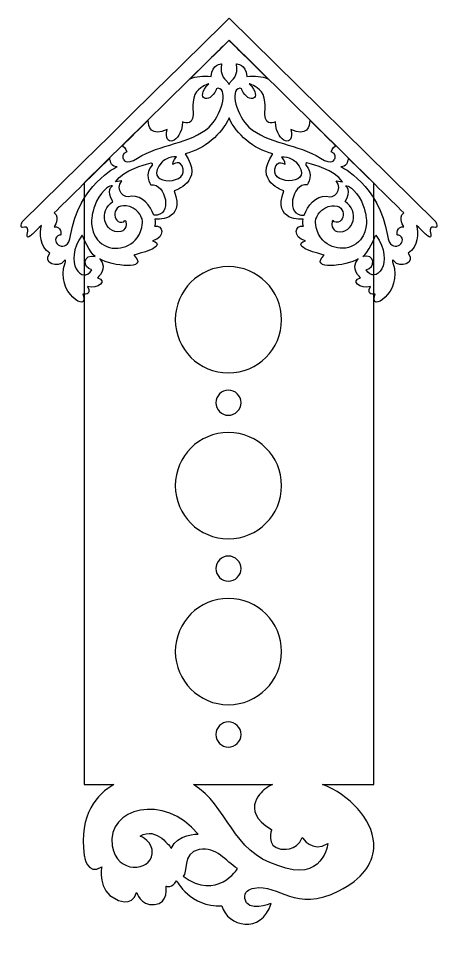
# Model space of a CAD drawing. Header units: centimetres. Extents: x -11.9 to 11.9, y -9.8 to 9.7.
# Drawn here: x 4.39 to 11.9, y -9.84 to 6.48 of the extents above; entities that cross this region are included whole.
import ezdxf

# ---------------------------------------------------------------- set-up
doc = ezdxf.new("R2010")
doc.units = ezdxf.units.CM
doc.header["$MEASUREMENT"] = 0
doc.layers.add('Camada 1', color=7, linetype='Continuous')

msp = doc.modelspace()

# ---------------------------------------------------------------- linework, layer by layer
at = {"layer": 'Camada 1', "color": 251}
for points, knots in [([(4.50057, 2.7573), (4.50057, 2.7573), (4.5596, 2.7805), (4.5596, 2.71302), (4.5596, 2.71302), (4.5596, 2.64555), (4.51955, 2.5317), (4.60599, 2.60128), (4.60599, 2.60128), (4.617, 2.61014), (4.68771, 2.6783), (4.80272, 2.79051), (4.80272, 2.79051), (4.77323, 2.64416), (4.76603, 2.41806), (4.95497, 2.29435), (4.95497, 2.29435), (4.80267, 2.118), (5.10826, 2.01832), (5.20405, 2.15402), (5.20405, 2.15402), (5.24615, 2.21366), (5.22729, 2.12026), (5.22729, 2.12026), (5.22729, 2.12026), (5.02439, 1.59158), (5.68862, 1.20495), (5.53966, 1.56561), (5.53966, 1.56561), (5.53966, 1.56561), (5.71288, 1.53411), (5.62233, 1.69946), (5.62233, 1.69946), (5.81032, 1.65154), (5.99319, 1.80694), (5.79948, 1.85693), (5.79948, 1.85693), (5.79948, 1.85693), (5.99632, 2.01439), (5.84279, 2.19155), (5.84279, 2.19155), (6.05008, 2.06717), (6.73776, 1.97936), (6.44905, 2.26241), (6.44905, 2.26241), (6.50216, 2.27458), (7.07514, 2.41521), (6.78367, 2.51633), (6.78367, 2.51633), (7.01635, 2.5745), (6.97759, 2.8132), (6.81911, 2.77419), (6.81911, 2.77419), (6.81911, 2.77419), (6.84076, 2.85489), (6.82501, 2.90213), (6.82501, 2.90213), (6.82501, 2.90213), (7.38206, 2.84899), (7.16554, 3.40407), (7.16554, 3.40407), (7.16554, 3.40407), (7.71668, 3.56941), (7.36238, 4.06544), (7.36238, 4.06544), (7.71218, 4.14869), (8.01126, 4.41096), (8.14466, 4.70242), (8.14466, 4.70242), (8.27806, 4.41096), (8.57715, 4.14869), (8.92695, 4.06544), (8.92695, 4.06544), (8.57264, 3.56941), (9.12378, 3.40407), (9.12378, 3.40407), (9.12378, 3.40407), (8.90726, 2.84899), (9.46431, 2.90213), (9.46431, 2.90213), (9.46431, 2.90213), (9.44857, 2.85489), (9.47022, 2.77419), (9.47022, 2.77419), (9.47022, 2.77419), (9.31173, 2.8132), (9.27297, 2.5745), (9.50565, 2.51633), (9.50565, 2.51633), (9.21419, 2.41521), (9.78716, 2.27458), (9.84028, 2.26241), (9.84028, 2.26241), (9.55157, 1.97936), (10.23924, 2.06717), (10.44653, 2.19155), (10.44653, 2.19155), (10.293, 2.01439), (10.48984, 1.85693), (10.48984, 1.85693), (10.48984, 1.85693), (10.29614, 1.80694), (10.479, 1.65154), (10.66699, 1.69946), (10.66699, 1.69946), (10.57645, 1.53411), (10.74966, 1.56561), (10.74966, 1.56561), (10.74966, 1.56561), (10.6007, 1.20495), (11.26493, 1.59158), (11.06203, 2.12026), (11.06203, 2.12026), (11.06203, 2.12026), (11.04317, 2.21366), (11.08527, 2.15402), (11.08527, 2.15402), (11.18106, 2.01832), (11.48665, 2.118), (11.33435, 2.29435), (11.33435, 2.29435), (11.52329, 2.41806), (11.5161, 2.64416), (11.4866, 2.79051), (11.4866, 2.79051), (11.60154, 2.67838), (11.67232, 2.61014), (11.68333, 2.60128), (11.68333, 2.60128), (11.76978, 2.5317), (11.72972, 2.64555), (11.72972, 2.71302), (11.72972, 2.71302), (11.72972, 2.7805), (11.78875, 2.7573), (11.78875, 2.7573), (11.78875, 2.7573), (11.89807, 2.72778), (11.8246, 2.8564), (11.8246, 2.8564), (11.8246, 2.8564), (11.8246, 2.8564), (8.14466, 6.47649), (8.14466, 6.47649), (8.14466, 6.47649), (6.91801, 5.2698), (5.69137, 4.0631), (4.46473, 2.8564), (4.46473, 2.8564), (4.46473, 2.8564), (4.39125, 2.72778), (4.50057, 2.7573)], [0, 0, 0, 0, 0.02564103, 0.02564103, 0.02564103, 0.02564103, 0.05128205, 0.05128205, 0.05128205, 0.05128205, 0.07692308, 0.07692308, 0.07692308, 0.07692308, 0.1025641, 0.1025641, 0.1025641, 0.1025641, 0.12820513, 0.12820513, 0.12820513, 0.12820513, 0.15384615, 0.15384615, 0.15384615, 0.15384615, 0.17948718, 0.17948718, 0.17948718, 0.17948718, 0.20512821, 0.20512821, 0.20512821, 0.20512821, 0.23076923, 0.23076923, 0.23076923, 0.23076923, 0.25641026, 0.25641026, 0.25641026, 0.25641026, 0.28205128, 0.28205128, 0.28205128, 0.28205128, 0.30769231, 0.30769231, 0.30769231, 0.30769231, 0.33333333, 0.33333333, 0.33333333, 0.33333333, 0.35897436, 0.35897436, 0.35897436, 0.35897436, 0.38461538, 0.38461538, 0.38461538, 0.38461538, 0.41025641, 0.41025641, 0.41025641, 0.41025641, 0.43589744, 0.43589744, 0.43589744, 0.43589744, 0.46153846, 0.46153846, 0.46153846, 0.46153846, 0.48717949, 0.48717949, 0.48717949, 0.48717949, 0.51282051, 0.51282051, 0.51282051, 0.51282051, 0.53846154, 0.53846154, 0.53846154, 0.53846154, 0.56410256, 0.56410256, 0.56410256, 0.56410256, 0.58974359, 0.58974359, 0.58974359, 0.58974359, 0.61538462, 0.61538462, 0.61538462, 0.61538462, 0.64102564, 0.64102564, 0.64102564, 0.64102564, 0.66666667, 0.66666667, 0.66666667, 0.66666667, 0.69230769, 0.69230769, 0.69230769, 0.69230769, 0.71794872, 0.71794872, 0.71794872, 0.71794872, 0.74358974, 0.74358974, 0.74358974, 0.74358974, 0.76923077, 0.76923077, 0.76923077, 0.76923077, 0.79487179, 0.79487179, 0.79487179, 0.79487179, 0.82051282, 0.82051282, 0.82051282, 0.82051282, 0.84615385, 0.84615385, 0.84615385, 0.84615385, 0.87179487, 0.87179487, 0.87179487, 0.87179487, 0.8974359, 0.8974359, 0.8974359, 0.8974359, 0.92307692, 0.92307692, 0.92307692, 0.92307692, 0.94871795, 0.94871795, 0.94871795, 0.94871795, 1, 1, 1, 1]), ([(7.45249, 5.40124), (7.72615, 5.6716), (7.96745, 5.9101), (8.14466, 6.08528), (8.14466, 6.08528), (8.32187, 5.9101), (8.56314, 5.67163), (8.83683, 5.40124), (8.83683, 5.40124), (8.72871, 5.44164), (8.60694, 5.45785), (8.46241, 5.43936), (8.46241, 5.43936), (8.4506, 5.67163), (8.27738, 5.66376), (8.27738, 5.66376), (8.27738, 5.66376), (8.32462, 5.45905), (8.17897, 5.35276), (8.17897, 5.35276), (8.17897, 5.35276), (8.16632, 5.3358), (8.15499, 5.31841), (8.14466, 5.30072), (8.14466, 5.30072), (8.13433, 5.31841), (8.123, 5.3358), (8.11036, 5.35276), (8.11036, 5.35276), (8.11036, 5.35276), (7.9647, 5.45905), (8.01194, 5.66376), (8.01194, 5.66376), (8.01194, 5.66376), (7.83872, 5.67163), (7.82691, 5.43936), (7.82691, 5.43936), (7.68238, 5.45785), (7.56061, 5.44164), (7.45249, 5.40124)], [0, 0, 0, 0, 0.09090909, 0.09090909, 0.09090909, 0.09090909, 0.18181818, 0.18181818, 0.18181818, 0.18181818, 0.27272727, 0.27272727, 0.27272727, 0.27272727, 0.36363636, 0.36363636, 0.36363636, 0.36363636, 0.45454545, 0.45454545, 0.45454545, 0.45454545, 0.54545455, 0.54545455, 0.54545455, 0.54545455, 0.63636364, 0.63636364, 0.63636364, 0.63636364, 0.72727273, 0.72727273, 0.72727273, 0.72727273, 0.81818182, 0.81818182, 0.81818182, 0.81818182, 1, 1, 1, 1]), ([(6.24467, 4.20879), (6.39687, 4.35893), (6.55154, 4.51156), (6.70469, 4.66273), (6.70469, 4.66273), (6.70646, 4.54236), (6.75465, 4.37037), (7.0435, 4.49454), (7.0435, 4.49454), (6.95597, 4.18193), (7.29563, 4.22793), (7.31907, 4.63233), (7.31907, 4.63233), (7.31907, 4.63233), (7.49623, 4.54179), (7.50804, 4.75831), (7.50804, 4.75831), (7.50804, 4.75831), (7.4726, 5.0575), (7.56709, 5.16773), (7.56709, 5.16773), (7.66157, 5.27796), (7.78361, 5.30945), (7.78361, 5.30945), (7.78361, 5.30945), (7.51822, 5.03865), (7.79733, 4.9338), (7.91352, 5.20316), (7.91352, 5.20316), (7.91352, 5.20316), (7.92785, 5.23608), (7.95048, 5.23323), (7.95048, 5.23323), (8.1496, 5.2081), (7.99091, 4.72783), (7.78841, 4.54103), (7.78841, 4.54103), (7.46141, 4.23941), (6.9052, 4.24147), (6.51598, 3.9867), (6.51598, 3.9867), (6.29946, 3.84498), (6.26009, 3.97489), (6.26009, 3.97489), (6.26009, 3.97489), (6.26009, 3.97489), (6.22072, 4.07725), (6.32308, 4.09693), (6.32308, 4.09693), (6.32308, 4.09693), (6.30973, 4.17879), (6.24467, 4.20879)], [0, 0, 0, 0, 0.07142857, 0.07142857, 0.07142857, 0.07142857, 0.14285714, 0.14285714, 0.14285714, 0.14285714, 0.21428571, 0.21428571, 0.21428571, 0.21428571, 0.28571429, 0.28571429, 0.28571429, 0.28571429, 0.35714286, 0.35714286, 0.35714286, 0.35714286, 0.42857143, 0.42857143, 0.42857143, 0.42857143, 0.5, 0.5, 0.5, 0.5, 0.57142857, 0.57142857, 0.57142857, 0.57142857, 0.64285714, 0.64285714, 0.64285714, 0.64285714, 0.71428571, 0.71428571, 0.71428571, 0.71428571, 0.78571429, 0.78571429, 0.78571429, 0.78571429, 0.85714286, 0.85714286, 0.85714286, 0.85714286, 1, 1, 1, 1]), ([(9.58463, 4.66273), (9.73781, 4.51153), (9.89243, 4.35894), (10.04465, 4.20879), (10.04465, 4.20879), (9.9796, 4.17879), (9.96625, 4.09693), (9.96625, 4.09693), (9.96625, 4.09693), (10.0686, 4.07725), (10.02923, 3.97489), (10.02923, 3.97489), (10.02923, 3.97489), (10.02923, 3.97489), (9.98987, 3.84498), (9.77335, 3.9867), (9.77335, 3.9867), (9.38413, 4.24147), (8.82791, 4.23941), (8.50091, 4.54103), (8.50091, 4.54103), (8.29841, 4.72783), (8.13972, 5.2081), (8.33884, 5.23323), (8.33884, 5.23323), (8.36147, 5.23608), (8.3758, 5.20316), (8.3758, 5.20316), (8.3758, 5.20316), (8.492, 4.9338), (8.7711, 5.03865), (8.50571, 5.30945), (8.50571, 5.30945), (8.50571, 5.30945), (8.62775, 5.27796), (8.72224, 5.16773), (8.72224, 5.16773), (8.81672, 5.0575), (8.78129, 4.75831), (8.78129, 4.75831), (8.78129, 4.75831), (8.7931, 4.54179), (8.97025, 4.63233), (8.97025, 4.63233), (8.97025, 4.63233), (8.99369, 4.22793), (9.33335, 4.18193), (9.24582, 4.49454), (9.24582, 4.49454), (9.53467, 4.37037), (9.58286, 4.54236), (9.58463, 4.66273)], [0, 0, 0, 0, 0.07142857, 0.07142857, 0.07142857, 0.07142857, 0.14285714, 0.14285714, 0.14285714, 0.14285714, 0.21428571, 0.21428571, 0.21428571, 0.21428571, 0.28571429, 0.28571429, 0.28571429, 0.28571429, 0.35714286, 0.35714286, 0.35714286, 0.35714286, 0.42857143, 0.42857143, 0.42857143, 0.42857143, 0.5, 0.5, 0.5, 0.5, 0.57142857, 0.57142857, 0.57142857, 0.57142857, 0.64285714, 0.64285714, 0.64285714, 0.64285714, 0.71428571, 0.71428571, 0.71428571, 0.71428571, 0.78571429, 0.78571429, 0.78571429, 0.78571429, 0.85714286, 0.85714286, 0.85714286, 0.85714286, 1, 1, 1, 1]), ([(5.03205, 3.01495), (5.2895, 3.26747), (5.64029, 3.61285), (6.01959, 3.98682), (6.01959, 3.98682), (6.02892, 3.91653), (6.05868, 3.82794), (6.14986, 3.83514), (6.14986, 3.83514), (6.14986, 3.83514), (5.46254, 3.50966), (5.32172, 2.61054), (5.32172, 2.61054), (5.26318, 2.23666), (4.93754, 2.50644), (5.09809, 2.60231), (5.09809, 2.60231), (5.11127, 2.61018), (5.12824, 2.61655), (5.14993, 2.62065), (5.14993, 2.62065), (5.14993, 2.62065), (5.16666, 2.78107), (5.02865, 2.76444), (5.02865, 2.76444), (5.02865, 2.76444), (5.14008, 2.91802), (5.03205, 3.01495)], [0, 0, 0, 0, 0.125, 0.125, 0.125, 0.125, 0.25, 0.25, 0.25, 0.25, 0.375, 0.375, 0.375, 0.375, 0.5, 0.5, 0.5, 0.5, 0.625, 0.625, 0.625, 0.625, 0.75, 0.75, 0.75, 0.75, 1, 1, 1, 1]), ([(6.80361, 2.97332), (7.15406, 2.93439), (7.02339, 3.55503), (6.7492, 3.50895), (6.7492, 3.50895), (6.7492, 3.50895), (6.62507, 3.72149), (6.7764, 3.86262), (6.7764, 3.86262), (6.7764, 3.86262), (6.79341, 3.92554), (6.71689, 3.89323), (6.71689, 3.89323), (6.64037, 3.86092), (6.2884, 3.79461), (6.12006, 3.56676), (6.12006, 3.56676), (6.12006, 3.56676), (6.17617, 3.56846), (6.23568, 3.58546), (6.23568, 3.58546), (6.10607, 3.4201), (6.27753, 3.25048), (6.40572, 3.31), (6.40572, 3.31), (6.59916, 3.32469), (6.74745, 3.13832), (6.80361, 2.97332)], [0, 0, 0, 0, 0.125, 0.125, 0.125, 0.125, 0.25, 0.25, 0.25, 0.25, 0.375, 0.375, 0.375, 0.375, 0.5, 0.5, 0.5, 0.5, 0.625, 0.625, 0.625, 0.625, 0.75, 0.75, 0.75, 0.75, 1, 1, 1, 1]), ([(6.95693, 3.92043), (6.95693, 3.92043), (7.08133, 4.03538), (7.20888, 4.00861), (7.20888, 4.00861), (7.20888, 4.00861), (7.13015, 3.93618), (7.14117, 3.87476), (7.14117, 3.87476), (7.14117, 3.87476), (7.28604, 3.98027), (7.32856, 3.7913), (7.32856, 3.7913), (7.39541, 3.49418), (6.56422, 3.50393), (6.95693, 3.92043)], [0, 0, 0, 0, 0.2, 0.2, 0.2, 0.2, 0.4, 0.4, 0.4, 0.4, 0.6, 0.6, 0.6, 0.6, 1, 1, 1, 1]), ([(9.33239, 3.92043), (9.33239, 3.92043), (9.208, 4.03538), (9.08044, 4.00861), (9.08044, 4.00861), (9.08044, 4.00861), (9.15918, 3.93618), (9.14815, 3.87476), (9.14815, 3.87476), (9.14815, 3.87476), (9.00328, 3.98027), (8.96076, 3.7913), (8.96076, 3.7913), (8.89391, 3.49418), (9.7251, 3.50393), (9.33239, 3.92043)], [0, 0, 0, 0, 0.2, 0.2, 0.2, 0.2, 0.4, 0.4, 0.4, 0.4, 0.6, 0.6, 0.6, 0.6, 1, 1, 1, 1]), ([(9.48571, 2.97332), (9.13527, 2.93439), (9.26593, 3.55503), (9.54013, 3.50895), (9.54013, 3.50895), (9.54013, 3.50895), (9.66425, 3.72149), (9.51292, 3.86262), (9.51292, 3.86262), (9.51292, 3.86262), (9.49592, 3.92554), (9.57243, 3.89323), (9.57243, 3.89323), (9.64895, 3.86092), (10.00093, 3.79461), (10.16927, 3.56676), (10.16927, 3.56676), (10.16927, 3.56676), (10.11315, 3.56846), (10.05364, 3.58546), (10.05364, 3.58546), (10.18325, 3.4201), (10.01179, 3.25048), (9.8836, 3.31), (9.8836, 3.31), (9.69017, 3.32469), (9.54187, 3.13832), (9.48571, 2.97332)], [0, 0, 0, 0, 0.125, 0.125, 0.125, 0.125, 0.25, 0.25, 0.25, 0.25, 0.375, 0.375, 0.375, 0.375, 0.5, 0.5, 0.5, 0.5, 0.625, 0.625, 0.625, 0.625, 0.75, 0.75, 0.75, 0.75, 1, 1, 1, 1]), ([(10.26973, 3.98682), (10.64908, 3.6128), (10.99983, 3.26747), (11.25728, 3.01495), (11.25728, 3.01495), (11.14924, 2.91802), (11.26068, 2.76444), (11.26068, 2.76444), (11.26068, 2.76444), (11.12267, 2.78107), (11.1394, 2.62065), (11.1394, 2.62065), (11.1394, 2.62065), (11.16108, 2.61655), (11.17805, 2.61018), (11.19124, 2.60231), (11.19124, 2.60231), (11.35178, 2.50644), (11.02615, 2.23666), (10.9676, 2.61054), (10.9676, 2.61054), (10.82678, 3.50966), (10.13947, 3.83514), (10.13947, 3.83514), (10.13947, 3.83514), (10.23064, 3.82794), (10.2604, 3.91653), (10.26973, 3.98682)], [0, 0, 0, 0, 0.125, 0.125, 0.125, 0.125, 0.25, 0.25, 0.25, 0.25, 0.375, 0.375, 0.375, 0.375, 0.5, 0.5, 0.5, 0.5, 0.625, 0.625, 0.625, 0.625, 0.75, 0.75, 0.75, 0.75, 1, 1, 1, 1]), ([(6.06916, 3.49264), (6.06916, 3.49264), (5.94318, 3.40997), (6.07703, 3.21313), (6.07703, 3.21313), (5.81982, 3.05603), (5.91031, 2.63514), (6.21482, 2.6797), (6.21482, 2.6797), (6.21482, 2.6797), (6.33686, 2.69742), (6.30733, 2.86079), (6.30733, 2.86079), (6.30733, 2.86079), (6.28961, 2.90016), (6.27387, 2.85095), (6.27387, 2.85095), (6.05191, 2.78533), (6.02682, 3.23493), (6.37622, 3.12328), (6.37622, 3.12328), (6.56322, 3.06354), (6.59668, 2.90016), (6.59668, 2.90016), (6.59668, 2.90016), (6.59668, 2.90016), (6.63605, 2.74663), (6.50614, 2.56947), (6.50614, 2.56947), (6.34026, 2.34328), (5.99212, 2.30854), (5.79995, 2.53559), (5.79995, 2.53559), (5.65168, 2.71079), (5.70697, 2.96905), (5.70697, 2.96905), (5.70697, 2.96905), (5.70697, 2.96905), (5.7306, 3.18164), (5.87232, 3.35682), (5.87232, 3.35682), (6.01404, 3.53201), (6.06916, 3.49264), (6.06916, 3.49264)], [0, 0, 0, 0, 0.08333333, 0.08333333, 0.08333333, 0.08333333, 0.16666667, 0.16666667, 0.16666667, 0.16666667, 0.25, 0.25, 0.25, 0.25, 0.33333333, 0.33333333, 0.33333333, 0.33333333, 0.41666667, 0.41666667, 0.41666667, 0.41666667, 0.5, 0.5, 0.5, 0.5, 0.58333333, 0.58333333, 0.58333333, 0.58333333, 0.66666667, 0.66666667, 0.66666667, 0.66666667, 0.75, 0.75, 0.75, 0.75, 0.83333333, 0.83333333, 0.83333333, 0.83333333, 1, 1, 1, 1]), ([(10.22017, 3.49264), (10.22017, 3.49264), (10.34614, 3.40997), (10.21229, 3.21313), (10.21229, 3.21313), (10.4695, 3.05603), (10.37902, 2.63514), (10.07451, 2.6797), (10.07451, 2.6797), (10.07451, 2.6797), (9.95247, 2.69742), (9.98199, 2.86079), (9.98199, 2.86079), (9.98199, 2.86079), (9.99971, 2.90016), (10.01546, 2.85095), (10.01546, 2.85095), (10.23742, 2.78533), (10.2625, 3.23493), (9.9131, 3.12328), (9.9131, 3.12328), (9.7261, 3.06354), (9.69264, 2.90016), (9.69264, 2.90016), (9.69264, 2.90016), (9.69264, 2.90016), (9.65328, 2.74663), (9.78319, 2.56947), (9.78319, 2.56947), (9.94907, 2.34328), (10.29721, 2.30854), (10.48937, 2.53559), (10.48937, 2.53559), (10.63765, 2.71079), (10.58235, 2.96905), (10.58235, 2.96905), (10.58235, 2.96905), (10.58235, 2.96905), (10.55873, 3.18164), (10.417, 3.35682), (10.417, 3.35682), (10.27528, 3.53201), (10.22017, 3.49264), (10.22017, 3.49264)], [0, 0, 0, 0, 0.08333333, 0.08333333, 0.08333333, 0.08333333, 0.16666667, 0.16666667, 0.16666667, 0.16666667, 0.25, 0.25, 0.25, 0.25, 0.33333333, 0.33333333, 0.33333333, 0.33333333, 0.41666667, 0.41666667, 0.41666667, 0.41666667, 0.5, 0.5, 0.5, 0.5, 0.58333333, 0.58333333, 0.58333333, 0.58333333, 0.66666667, 0.66666667, 0.66666667, 0.66666667, 0.75, 0.75, 0.75, 0.75, 0.83333333, 0.83333333, 0.83333333, 0.83333333, 1, 1, 1, 1]), ([(5.52588, 2.61868), (5.52588, 2.61868), (5.67352, 2.28208), (5.75815, 2.23682), (5.75815, 2.23682), (5.54616, 2.29512), (5.5242, 2.02691), (5.70304, 2.00061), (5.70304, 2.00061), (5.54209, 1.71392), (5.17697, 2.12484), (5.52588, 2.61868)], [0, 0, 0, 0, 0.25, 0.25, 0.25, 0.25, 0.5, 0.5, 0.5, 0.5, 1, 1, 1, 1]), ([(10.76344, 2.61868), (10.76344, 2.61868), (10.61581, 2.28208), (10.53117, 2.23682), (10.53117, 2.23682), (10.74316, 2.29512), (10.76513, 2.02691), (10.58629, 2.00061), (10.58629, 2.00061), (10.74723, 1.71392), (11.11235, 2.12484), (10.76344, 2.61868)], [0, 0, 0, 0, 0.25, 0.25, 0.25, 0.25, 0.5, 0.5, 0.5, 0.5, 1, 1, 1, 1])]:
    msp.add_open_spline(points, degree=3, knots=knots, dxfattribs=at)
at = {"layer": 'Camada 1'}
for points, knots in [([(10.72256, -7.16562), (10.72256, -7.16562), (9.80966, -7.16562), (9.80966, -7.16562), (9.80966, -7.16562), (10.28791, -7.34729), (10.69654, -7.77518), (10.72256, -8.21113), (10.72256, -8.21113), (10.72256, -8.21113), (10.72256, -8.29971), (10.72256, -8.29971), (10.72256, -8.29971), (10.70531, -8.57603), (10.52581, -8.84912), (10.10412, -9.05832), (10.10412, -9.05832), (9.317, -9.44883), (9.04008, -8.9304), (8.59643, -9.00978), (8.59643, -9.00978), (8.49682, -9.0276), (8.40904, -9.07646), (8.42618, -9.19638), (8.42618, -9.19638), (8.46335, -9.45657), (8.89345, -9.28134), (8.89345, -9.28134), (8.89345, -9.28134), (8.72831, -9.83869), (8.11261, -9.69766), (8.01731, -9.32382), (8.01731, -9.32382), (7.45445, -9.35568), (7.21019, -8.87779), (7.21019, -8.87779), (7.21019, -8.87779), (7.14116, -9.02115), (7.02435, -8.97336), (7.02435, -8.97336), (7.02435, -8.97336), (7.02435, -8.97336), (7.07214, -9.28134), (6.81726, -9.30258), (6.81726, -9.30258), (6.56238, -9.32382), (6.49866, -9.08487), (6.49866, -9.08487), (6.49866, -9.08487), (6.41901, -9.3663), (6.13227, -9.207), (6.13227, -9.207), (6.13227, -9.207), (5.79243, -9.06363), (5.8774, -8.63353), (5.8774, -8.63353), (5.8774, -8.63353), (5.61512, -8.80512), (5.56676, -8.42909), (5.56676, -8.42909), (5.56676, -8.42909), (5.45902, -7.68761), (5.80132, -7.33194), (6.09491, -7.16562), (6.09491, -7.16562), (6.09491, -7.16562), (5.56676, -7.16562), (5.56676, -7.16562), (5.56676, -7.16562), (5.56676, -7.16562), (5.56676, 3.54721), (5.56676, 3.54721), (5.56676, 3.54721), (5.56676, 3.54721), (8.14466, 6.08528), (8.14466, 6.08528), (8.14466, 6.08528), (8.14466, 6.08528), (10.72256, 3.54063), (10.72256, 3.54063), (10.72256, 3.54063), (10.72256, 3.54063), (10.72256, 2.03717), (10.72256, 2.03717), (10.72256, 2.03717), (10.72256, 2.03717), (10.72256, 0.43538), (10.72256, 0.43538), (10.72256, 0.43538), (10.72256, 0.43538), (10.72256, -6.10237), (10.72256, -6.10237), (10.72256, -6.10237), (10.72256, -6.10237), (10.72256, -6.4511), (10.72256, -6.4511), (10.72256, -6.4511), (10.72256, -6.4511), (10.72256, -7.16562), (10.72256, -7.16562)], [0, 0, 0, 0, 0.03846154, 0.03846154, 0.03846154, 0.03846154, 0.07692308, 0.07692308, 0.07692308, 0.07692308, 0.11538462, 0.11538462, 0.11538462, 0.11538462, 0.15384615, 0.15384615, 0.15384615, 0.15384615, 0.19230769, 0.19230769, 0.19230769, 0.19230769, 0.23076923, 0.23076923, 0.23076923, 0.23076923, 0.26923077, 0.26923077, 0.26923077, 0.26923077, 0.30769231, 0.30769231, 0.30769231, 0.30769231, 0.34615385, 0.34615385, 0.34615385, 0.34615385, 0.38461538, 0.38461538, 0.38461538, 0.38461538, 0.42307692, 0.42307692, 0.42307692, 0.42307692, 0.46153846, 0.46153846, 0.46153846, 0.46153846, 0.5, 0.5, 0.5, 0.5, 0.53846154, 0.53846154, 0.53846154, 0.53846154, 0.57692308, 0.57692308, 0.57692308, 0.57692308, 0.61538462, 0.61538462, 0.61538462, 0.61538462, 0.65384615, 0.65384615, 0.65384615, 0.65384615, 0.69230769, 0.69230769, 0.69230769, 0.69230769, 0.73076923, 0.73076923, 0.73076923, 0.73076923, 0.76923077, 0.76923077, 0.76923077, 0.76923077, 0.80769231, 0.80769231, 0.80769231, 0.80769231, 0.84615385, 0.84615385, 0.84615385, 0.84615385, 0.88461538, 0.88461538, 0.88461538, 0.88461538, 0.92307692, 0.92307692, 0.92307692, 0.92307692, 1, 1, 1, 1]), ([(8.13451, 2.05603), (8.65724, 2.05603), (9.08099, 1.63228), (9.08099, 1.10955), (9.08099, 1.10955), (9.08099, 0.58682), (8.65724, 0.16307), (8.13451, 0.16307), (8.13451, 0.16307), (7.61179, 0.16307), (7.18804, 0.58682), (7.18804, 1.10955), (7.18804, 1.10955), (7.18804, 1.63228), (7.61179, 2.05603), (8.13451, 2.05603)], [0, 0, 0, 0, 0.2, 0.2, 0.2, 0.2, 0.4, 0.4, 0.4, 0.4, 0.6, 0.6, 0.6, 0.6, 1, 1, 1, 1]), ([(8.13451, -0.14338), (8.25824, -0.14338), (8.35854, -0.24369), (8.35854, -0.36741), (8.35854, -0.36741), (8.35854, -0.49115), (8.25824, -0.59145), (8.13451, -0.59145), (8.13451, -0.59145), (8.01078, -0.59145), (7.91048, -0.49115), (7.91048, -0.36741), (7.91048, -0.36741), (7.91048, -0.24369), (8.01078, -0.14338), (8.13451, -0.14338)], [0, 0, 0, 0, 0.2, 0.2, 0.2, 0.2, 0.4, 0.4, 0.4, 0.4, 0.6, 0.6, 0.6, 0.6, 1, 1, 1, 1]), ([(8.13451, -0.8979), (8.65724, -0.8979), (9.08099, -1.32166), (9.08099, -1.84438), (9.08099, -1.84438), (9.08099, -2.36711), (8.65724, -2.79086), (8.13451, -2.79086), (8.13451, -2.79086), (7.61179, -2.79086), (7.18804, -2.36711), (7.18804, -1.84438), (7.18804, -1.84438), (7.18804, -1.32166), (7.61179, -0.8979), (8.13451, -0.8979)], [0, 0, 0, 0, 0.2, 0.2, 0.2, 0.2, 0.4, 0.4, 0.4, 0.4, 0.6, 0.6, 0.6, 0.6, 1, 1, 1, 1]), ([(8.13451, -3.09731), (8.25824, -3.09731), (8.35854, -3.19762), (8.35854, -3.32135), (8.35854, -3.32135), (8.35854, -3.44508), (8.25824, -3.54538), (8.13451, -3.54538), (8.13451, -3.54538), (8.01078, -3.54538), (7.91048, -3.44508), (7.91048, -3.32135), (7.91048, -3.32135), (7.91048, -3.19762), (8.01078, -3.09731), (8.13451, -3.09731)], [0, 0, 0, 0, 0.2, 0.2, 0.2, 0.2, 0.4, 0.4, 0.4, 0.4, 0.6, 0.6, 0.6, 0.6, 1, 1, 1, 1]), ([(8.13451, -3.85183), (8.65724, -3.85183), (9.08099, -4.27559), (9.08099, -4.79831), (9.08099, -4.79831), (9.08099, -5.32104), (8.65724, -5.74479), (8.13451, -5.74479), (8.13451, -5.74479), (7.61179, -5.74479), (7.18804, -5.32104), (7.18804, -4.79831), (7.18804, -4.79831), (7.18804, -4.27559), (7.61179, -3.85183), (8.13451, -3.85183)], [0, 0, 0, 0, 0.2, 0.2, 0.2, 0.2, 0.4, 0.4, 0.4, 0.4, 0.6, 0.6, 0.6, 0.6, 1, 1, 1, 1]), ([(8.13451, -6.05124), (8.25824, -6.05124), (8.35854, -6.15155), (8.35854, -6.27528), (8.35854, -6.27528), (8.35854, -6.39901), (8.25824, -6.49931), (8.13451, -6.49931), (8.13451, -6.49931), (8.01078, -6.49931), (7.91048, -6.39901), (7.91048, -6.27528), (7.91048, -6.27528), (7.91048, -6.15155), (8.01078, -6.05124), (8.13451, -6.05124)], [0, 0, 0, 0, 0.2, 0.2, 0.2, 0.2, 0.4, 0.4, 0.4, 0.4, 0.6, 0.6, 0.6, 0.6, 1, 1, 1, 1]), ([(8.921, -7.16562), (8.921, -7.16562), (7.51094, -7.16562), (7.51094, -7.16562), (7.51094, -7.16562), (8.1199, -7.52927), (8.20328, -8.37489), (9.01558, -8.60698), (9.01558, -8.60698), (9.82269, -8.93088), (9.90765, -8.21404), (9.90765, -8.21404), (9.90765, -8.21404), (9.62623, -8.39458), (9.451, -8.10784), (9.451, -8.10784), (9.451, -8.10784), (9.35011, -8.36803), (9.06868, -8.31493), (9.06868, -8.31493), (9.06868, -8.31493), (8.79256, -8.27245), (8.90407, -7.96447), (8.90407, -7.96447), (8.90407, -7.96447), (8.29343, -7.61402), (8.78194, -7.24763), (8.78194, -7.24763), (8.78194, -7.24763), (8.82658, -7.21547), (8.87311, -7.18838), (8.921, -7.16562)], [0, 0, 0, 0, 0.11111111, 0.11111111, 0.11111111, 0.11111111, 0.22222222, 0.22222222, 0.22222222, 0.22222222, 0.33333333, 0.33333333, 0.33333333, 0.33333333, 0.44444444, 0.44444444, 0.44444444, 0.44444444, 0.55555556, 0.55555556, 0.55555556, 0.55555556, 0.66666667, 0.66666667, 0.66666667, 0.66666667, 0.77777778, 0.77777778, 0.77777778, 0.77777778, 1, 1, 1, 1]), ([(6.56482, -8.08484), (6.56482, -8.08484), (6.79867, -8.18483), (6.77743, -8.39723), (6.77743, -8.39723), (6.74553, -8.71625), (6.1458, -8.76523), (6.0659, -8.25918), (6.0659, -8.25918), (5.95698, -7.56935), (6.99652, -7.31984), (7.59517, -8.04678), (7.59517, -8.04678), (7.59517, -8.04678), (7.21285, -8.04678), (7.11727, -8.30166), (7.11727, -8.30166), (7.11727, -8.30166), (6.84467, -7.89778), (6.56482, -8.08484)], [0, 0, 0, 0, 0.16666667, 0.16666667, 0.16666667, 0.16666667, 0.33333333, 0.33333333, 0.33333333, 0.33333333, 0.5, 0.5, 0.5, 0.5, 0.66666667, 0.66666667, 0.66666667, 0.66666667, 1, 1, 1, 1]), ([(7.32553, -8.79871), (7.42051, -8.74174), (7.29457, -8.38719), (7.61374, -8.32127), (7.61374, -8.32127), (7.92532, -8.26463), (8.08227, -8.533), (8.29711, -8.66343), (8.29711, -8.66343), (8.29711, -8.66343), (7.93123, -9.23839), (7.32553, -8.79871)], [0, 0, 0, 0, 0.25, 0.25, 0.25, 0.25, 0.5, 0.5, 0.5, 0.5, 1, 1, 1, 1])]:
    msp.add_open_spline(points, degree=3, knots=knots, dxfattribs=at)

doc.saveas('drawing.dxf')
